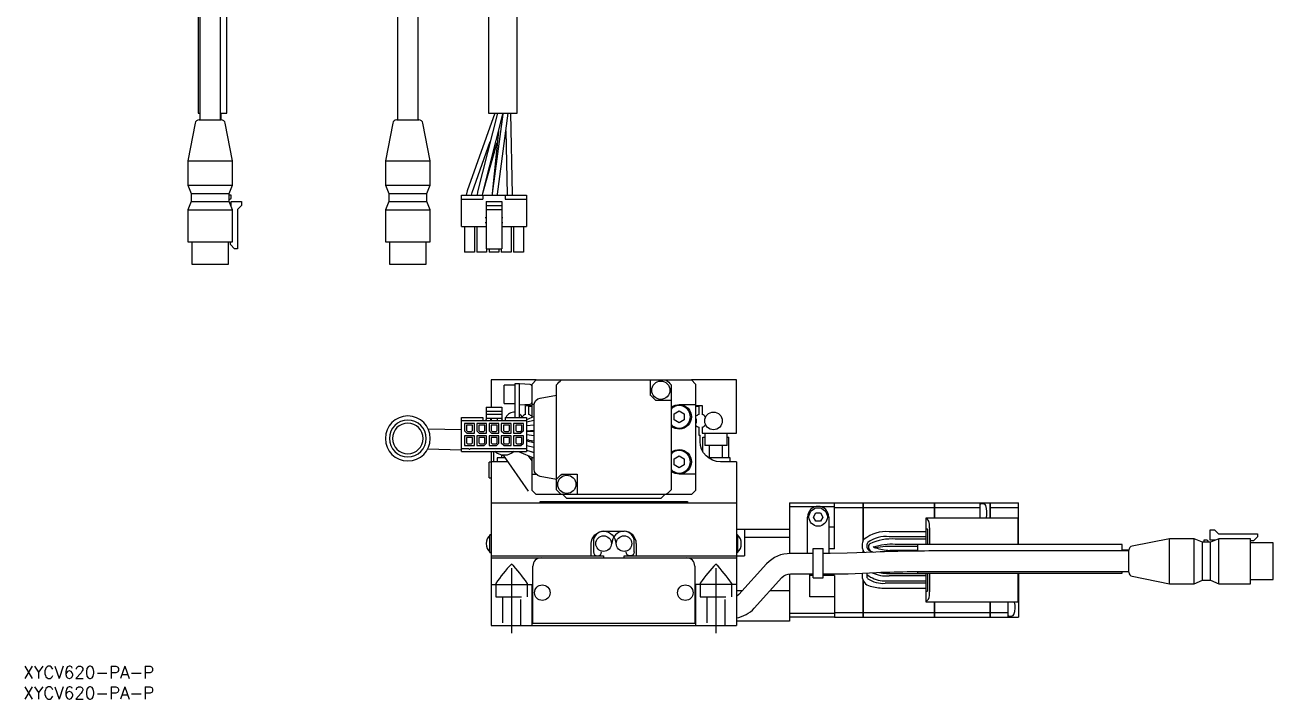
# Model space of a CAD drawing. Extents: x -2 to 636, y -8 to 374.
# Drawn here: x 0.4 to 305.8, y -8 to 156.8 of the extents above; entities that cross this region are included whole.
import ezdxf

# ---------------------------------------------------------------- set-up
doc = ezdxf.new("R2010")
doc.units = 0
doc.header["$LTSCALE"] = 0.5
doc.linetypes.add('CENTER', pattern=[50.8, 31.75, -6.35, 6.35, -6.35])
doc.linetypes.add('DASHED', pattern=[19.05, 12.7, -6.35])
for name, color, linetype in [('MSM_CENTER', 1, 'CENTER'), ('MSM_CONTINUOUS', 7, 'CONTINUOUS'), ('MSM_DASHED', 4, 'DASHED'), ('MSM_PART_NUMBER', 7, 'CONTINUOUS')]:
    doc.layers.add(name, color=color, linetype=linetype)
doc.styles.get("Standard").update_dxf_attribs({"font": 'txt.shx', "height": 3, "bigfont": 'bigfont.shx'})

# ---------------------------------------------------------------- blocks, each defined once
blk = doc.blocks.new('*U2')
at = {"layer": 'MSM_PART_NUMBER'}
blk.add_text('XYCV620-PA-P', height=3, dxfattribs=at).set_placement((0, -3))
blk = doc.blocks.new('*U3')
at = {"layer": 'MSM_PART_NUMBER'}
blk.add_text('XYCV620-PA-P', height=3, dxfattribs=at).set_placement((0, -8))

msp = doc.modelspace()

# ---------------------------------------------------------------- linework, layer by layer
at = {"layer": 'MSM_CENTER'}
for p, q in [((119.46, 24), (119.46, 8)), ((169.46, 24), (169.46, 8))]:
    msp.add_line(p, q, dxfattribs=at)
at = {"layer": 'MSM_CONTINUOUS'}
for p, q in [((42.77, 185.22), (42.77, 135.22)), ((49.77, 135.22), (49.77, 185.22)), ((113.81, 185.22), (113.81, 135.22)), ((120.81, 135.22), (120.81, 185.22)), ((43.2, 178.22), (43.2, 133.62)), ((48.2, 133.62), (48.2, 178.22)), ((91.56, 178.22), (91.56, 133.62)), ((96.56, 133.62), (96.56, 178.22)), ((42.77, 135.22), (43.2, 135.22)), ((48.2, 135.22), (49.77, 135.22)), ((48.41, 133.62), (48.4, 135.22)), ((115.32, 135.22), (108.58, 116.25)), ((115.99, 135.22), (111.13, 115.98)), ((112.39, 115.66), (117.27, 135)), ((113.81, 135.22), (120.81, 135.22)), ((117.27, 135), (114.7, 115.63)), ((115.99, 115.46), (118.61, 135.22)), ((117.27, 135), (117.31, 135.22)), ((119.65, 115.33), (119.26, 135.22)), ((42.01, 132.81), (40.2, 123.62)), ((42.99, 133.62), (48.41, 133.62)), ((51.2, 123.62), (49.39, 132.81)), ((90.36, 132.81), (88.56, 123.62)), ((91.34, 133.62), (96.77, 133.62)), ((99.56, 123.62), (97.75, 132.81)), ((109.81, 115.81), (114.24, 128.29)), ((116.21, 130.8), (114.69, 115.63)), ((118.04, 130.92), (118.35, 115.37)), ((112.42, 115.71), (115.93, 128.03)), ((40.2, 123.62), (51.2, 123.62)), ((40.2, 123.62), (40.2, 117.61)), ((51.2, 117.61), (51.2, 123.62)), ((88.56, 123.62), (99.56, 123.62)), ((88.56, 123.62), (88.56, 117.61)), ((99.56, 117.61), (99.56, 123.62)), ((40.2, 117.61), (51.2, 117.61)), ((40.2, 117.61), (41.05, 115.61)), ((50.35, 115.61), (51.2, 117.61)), ((88.56, 117.61), (99.56, 117.61)), ((88.56, 117.61), (89.41, 115.61)), ((98.71, 115.61), (99.56, 117.61)), ((108.58, 116.26), (108.32, 115.22)), ((108.58, 116.25), (108.32, 115.21)), ((41.05, 113.61), (40.2, 111.61)), ((41.05, 115.61), (50.35, 115.61)), ((41.05, 115.61), (41.05, 113.61)), ((41.05, 113.61), (50.35, 113.61)), ((50.35, 113.61), (50.35, 115.61)), ((50.81, 115.22), (50.35, 115.22)), ((50.35, 114.2), (50.51, 114.2)), ((51.2, 111.61), (50.35, 113.61)), ((50.81, 114.5), (50.81, 115.22)), ((50.85, 112.43), (50.85, 113.67)), ((50.85, 113.67), (53.38, 113.67)), ((53.38, 113.67), (53.38, 112.67)), ((89.41, 113.61), (88.56, 111.61)), ((89.41, 115.61), (98.71, 115.61)), ((89.41, 115.61), (89.41, 113.61)), ((89.41, 113.61), (98.71, 113.61)), ((98.71, 113.61), (98.71, 115.61)), ((99.56, 111.61), (98.71, 113.61)), ((107.21, 115.22), (123.06, 115.22)), ((107.21, 107.57), (107.21, 115.22)), ((107.21, 114.2), (112.41, 114.2)), ((109.64, 115.22), (109.81, 115.82)), ((111.13, 115.98), (110.99, 115.21)), ((112.3, 115.22), (112.39, 115.66)), ((112.31, 115.22), (112.42, 115.71)), ((112.41, 115.22), (112.41, 114.2)), ((113.21, 113.67), (113.21, 112.67)), ((113.21, 113.67), (117.07, 113.67)), ((114.7, 115.63), (114.66, 115.21)), ((114.69, 115.63), (114.66, 115.22)), ((115.97, 115.22), (115.99, 115.46)), ((117.07, 113.67), (117.07, 112.67)), ((117.87, 115.22), (117.87, 114.2)), ((117.87, 114.2), (123.06, 114.2)), ((118.35, 115.37), (118.35, 115.22)), ((119.65, 115.22), (119.65, 115.39)), ((119.66, 115.22), (119.65, 115.33)), ((123.06, 115.22), (123.06, 107.57)), ((40.2, 111.61), (51.2, 111.61)), ((40.2, 111.61), (40.2, 103.82)), ((51.2, 103.82), (51.2, 111.61)), ((53.38, 112.67), (52.36, 111.65)), ((52.36, 111.65), (52.36, 102.11)), ((88.56, 111.61), (99.56, 111.61)), ((88.56, 111.61), (88.56, 103.82)), ((99.56, 103.82), (99.56, 111.61)), ((113.21, 112.67), (113.21, 111.65)), ((113.21, 112.67), (117.07, 112.67)), ((113.21, 111.65), (117.07, 111.65)), ((113.21, 111.65), (113.21, 102.11)), ((117.07, 112.67), (117.07, 111.65)), ((117.07, 111.65), (117.07, 102.11)), ((107.21, 107.57), (113.21, 107.57)), ((107.94, 107.57), (107.94, 101.22)), ((110.34, 107.57), (110.34, 101.22)), ((110.94, 107.57), (110.94, 101.22)), ((113.21, 109.67), (112.96, 109.67)), ((112.96, 108.52), (113.21, 108.52)), ((117.32, 109.67), (117.07, 109.67)), ((117.07, 108.52), (117.32, 108.52)), ((117.07, 107.57), (123.06, 107.57)), ((119.34, 107.57), (119.34, 101.22)), ((119.94, 107.57), (119.94, 101.22)), ((122.34, 107.57), (122.34, 101.22)), ((40.2, 103.82), (51.2, 103.82)), ((41.2, 103.82), (41.2, 98.32)), ((50.2, 98.32), (50.2, 103.82)), ((50.66, 103.11), (50.66, 103.82)), ((51.66, 102.11), (50.66, 103.11)), ((52.36, 102.11), (51.66, 102.11)), ((88.56, 103.82), (99.56, 103.82)), ((89.56, 103.82), (89.56, 98.32)), ((98.56, 98.32), (98.56, 103.82)), ((110.34, 101.22), (107.94, 101.22)), ((113.34, 101.22), (110.94, 101.22)), ((113.21, 102.11), (117.07, 102.11)), ((113.34, 102.11), (113.34, 101.22)), ((113.94, 102.11), (113.94, 101.22)), ((116.34, 101.22), (113.94, 101.22)), ((116.34, 102.11), (116.34, 101.22)), ((116.94, 102.11), (116.94, 101.22)), ((119.34, 101.22), (116.94, 101.22)), ((122.34, 101.22), (119.94, 101.22)), ((41.2, 98.32), (50.2, 98.32)), ((89.56, 98.32), (98.56, 98.32)), ((114.46, 70), (114.46, 63.38)), ((125.46, 70), (114.46, 70)), ((117.66, 64.25), (117.66, 68.75)), ((120.26, 68.75), (117.66, 68.75)), ((120.26, 69.1), (120.26, 60.81)), ((121.36, 69.1), (120.26, 69.1)), ((121.36, 60.81), (121.36, 69.1)), ((124, 68.87), (121.36, 69.1)), ((125.46, 70), (124.46, 69)), ((124.46, 60.89), (124.46, 69)), ((125.46, 70), (131.61, 70)), ((130.46, 43.15), (130.46, 68.85)), ((131.61, 70), (157.3, 70)), ((153.46, 66.25), (153.46, 70)), ((157.3, 70), (163.46, 70)), ((158.46, 68.85), (158.46, 43.16)), ((164.46, 69), (163.46, 70)), ((174.46, 70), (163.46, 70)), ((164.46, 69), (164.46, 43)), ((174.46, 57), (174.46, 70)), ((117.66, 64.25), (120.26, 64.25)), ((121.36, 63.9), (124, 64.13)), ((126.44, 65.59), (130.46, 66.3)), ((158.46, 65), (154.71, 65)), ((113.21, 63.38), (113.21, 60.35)), ((113.21, 63.38), (117.07, 63.38)), ((113.21, 62.36), (117.07, 62.36)), ((113.21, 61.66), (117.07, 61.66)), ((117.07, 63.38), (117.07, 60.35)), ((122.86, 63.8), (124.46, 63.8)), ((122.86, 61.54), (122.86, 63.8)), ((124.96, 61.1), (123.06, 60.3)), ((123.66, 61.54), (123.66, 63.5)), ((124.46, 63.5), (123.66, 63.5)), ((124.96, 64), (124.46, 64)), ((124.96, 48.18), (124.96, 63.82)), ((159.21, 61.72), (160.46, 62.44)), ((159.21, 60.28), (159.21, 61.72)), ((160.46, 64), (164.46, 64)), ((160.46, 62.44), (161.71, 61.72)), ((161.71, 61.72), (161.71, 60.28)), ((164.46, 63.8), (166.06, 63.8)), ((165.26, 63.5), (164.46, 63.5)), ((165.26, 63.5), (165.26, 61.54)), ((166.06, 63.8), (166.06, 61.54)), ((99.02, 58.07), (107.21, 57.86)), ((107.21, 52.53), (107.21, 60.81)), ((107.21, 60.81), (112.41, 60.81)), ((107.21, 60.1), (123.06, 60.1)), ((107.94, 59.37), (107.94, 57.57)), ((110.34, 59.37), (107.94, 59.37)), ((108.45, 58.92), (108.45, 57.67)), ((109.92, 58.92), (108.45, 58.92)), ((109.92, 57.67), (109.92, 58.92)), ((110.34, 56.97), (110.34, 59.37)), ((110.94, 59.37), (110.94, 57.57)), ((113.34, 59.37), (110.94, 59.37)), ((111.45, 58.92), (111.45, 57.67)), ((112.92, 58.92), (111.45, 58.92)), ((112.41, 60.81), (112.41, 60.1)), ((112.92, 57.67), (112.92, 58.92)), ((113.21, 60.66), (117.07, 60.66)), ((113.34, 56.97), (113.34, 59.37)), ((113.94, 59.37), (113.94, 57.57)), ((116.34, 59.37), (113.94, 59.37)), ((114.31, 60.66), (114.31, 60.1)), ((114.45, 58.92), (114.45, 57.67)), ((115.92, 58.92), (114.45, 58.92)), ((114.46, 60.66), (114.46, 60.1)), ((115.92, 57.67), (115.92, 58.92)), ((115.96, 60.66), (115.96, 60.1)), ((116.34, 56.97), (116.34, 59.37)), ((116.94, 59.37), (116.94, 57.57)), ((119.34, 59.37), (116.94, 59.37)), ((117.45, 58.92), (117.45, 57.67)), ((118.92, 58.92), (117.45, 58.92)), ((117.87, 60.81), (117.87, 60.1)), ((117.87, 60.81), (123.06, 60.81)), ((118.92, 57.67), (118.92, 58.92)), ((119.34, 56.97), (119.34, 59.37)), ((119.94, 59.37), (119.94, 56.97)), ((122.34, 59.37), (119.94, 59.37)), ((120.45, 58.92), (120.45, 57.67)), ((121.92, 58.92), (120.45, 58.92)), ((121.92, 57.67), (121.92, 58.92)), ((122.34, 57.57), (122.34, 59.37)), ((123.06, 60.81), (123.06, 52.53)), ((123.06, 59.75), (124.96, 60.17)), ((124.94, 58.94), (123.06, 58.78)), ((160.46, 59.56), (159.21, 60.28)), ((161.71, 60.28), (160.46, 59.56)), ((165.26, 58.46), (165.26, 56.5)), ((166.06, 58.46), (166.06, 57)), ((107.94, 57.57), (108.54, 56.97)), ((107.94, 56.37), (107.94, 53.97)), ((110.34, 56.37), (107.94, 56.37)), ((108.45, 57.67), (108.7, 57.42)), ((108.45, 55.92), (108.45, 54.67)), ((109.92, 55.92), (108.45, 55.92)), ((108.54, 56.97), (110.34, 56.97)), ((108.7, 57.42), (109.67, 57.42)), ((109.67, 57.42), (109.92, 57.67)), ((109.92, 54.67), (109.92, 55.92)), ((110.34, 53.97), (110.34, 56.37)), ((110.94, 57.57), (111.54, 56.97)), ((110.94, 56.37), (110.94, 53.97)), ((113.34, 56.37), (110.94, 56.37)), ((111.45, 57.67), (111.7, 57.42)), ((111.45, 55.92), (111.45, 54.67)), ((112.92, 55.92), (111.45, 55.92)), ((111.54, 56.97), (113.34, 56.97)), ((111.7, 57.42), (112.67, 57.42)), ((112.67, 57.42), (112.92, 57.67)), ((112.92, 54.67), (112.92, 55.92)), ((113.34, 54.57), (113.34, 56.37)), ((113.94, 57.57), (114.54, 56.97)), ((113.94, 56.37), (113.94, 53.97)), ((116.34, 56.37), (113.94, 56.37)), ((114.45, 57.67), (114.7, 57.42)), ((114.45, 55.92), (114.45, 54.67)), ((115.92, 55.92), (114.45, 55.92)), ((114.54, 56.97), (116.34, 56.97)), ((114.7, 57.42), (115.67, 57.42)), ((115.67, 57.42), (115.92, 57.67)), ((115.92, 54.67), (115.92, 55.92)), ((116.34, 54.57), (116.34, 56.37)), ((116.94, 57.57), (117.54, 56.97)), ((116.94, 56.37), (116.94, 54.57)), ((119.34, 56.37), (116.94, 56.37)), ((117.45, 57.67), (117.7, 57.42)), ((117.45, 55.92), (117.45, 54.67)), ((118.92, 55.92), (117.45, 55.92)), ((117.54, 56.97), (119.34, 56.97)), ((117.7, 57.42), (118.67, 57.42)), ((118.67, 57.42), (118.92, 57.67)), ((118.92, 54.67), (118.92, 55.92)), ((119.34, 53.97), (119.34, 56.37)), ((119.94, 56.97), (121.74, 56.97)), ((119.94, 56.37), (119.94, 53.97)), ((122.34, 56.37), (119.94, 56.37)), ((120.45, 57.67), (120.7, 57.42)), ((120.45, 55.92), (120.45, 54.67)), ((121.92, 55.92), (120.45, 55.92)), ((120.7, 57.42), (121.67, 57.42)), ((121.67, 57.42), (121.92, 57.67)), ((122.34, 57.57), (121.74, 56.97)), ((121.92, 54.67), (121.92, 55.92)), ((122.34, 54.57), (122.34, 56.37)), ((123.06, 57.57), (124.96, 57.73)), ((124.96, 57.41), (123.06, 57.37)), ((124.96, 56.34), (123.06, 56.61)), ((123.06, 55.4), (124.96, 55.12)), ((123.7, 55.31), (123.06, 55.25)), ((123.06, 55.11), (124.96, 54.74)), ((123.36, 55.27), (123.36, 55.05)), ((124.46, 57.69), (124.46, 57.4)), ((124.46, 54.84), (124.46, 55.2)), ((165.26, 56.5), (165.56, 56.5)), ((165.56, 55), (165.56, 56.5)), ((166.06, 57), (174.46, 57)), ((166.28, 52.41), (166.28, 56)), ((166.28, 56), (166.71, 56)), ((166.71, 57), (166.71, 54)), ((172.21, 54), (172.21, 57)), ((172.21, 56), (172.63, 56)), ((172.63, 51), (172.63, 56)), ((107.21, 52.85), (98.89, 53.07)), ((107.21, 53.24), (108.99, 53.24)), ((107.21, 52.53), (123.06, 52.53)), ((107.94, 53.97), (110.34, 53.97)), ((108.45, 54.67), (108.7, 54.42)), ((108.7, 54.42), (109.67, 54.42)), ((108.99, 53.14), (108.99, 53.24)), ((109.29, 53.24), (123.06, 53.24)), ((109.29, 53.24), (109.29, 53.14)), ((109.67, 54.42), (109.92, 54.67)), ((110.94, 53.97), (112.74, 53.97)), ((111.45, 54.67), (111.7, 54.42)), ((111.7, 54.42), (112.67, 54.42)), ((112.67, 54.42), (112.92, 54.67)), ((112.74, 53.97), (113.34, 54.57)), ((113.94, 53.97), (115.74, 53.97)), ((114.45, 54.67), (114.7, 54.42)), ((114.56, 50), (114.56, 52.53)), ((114.7, 54.42), (115.67, 54.42)), ((115.06, 52.53), (115.06, 50)), ((115.67, 54.42), (115.92, 54.67)), ((115.74, 53.97), (116.34, 54.57)), ((117.54, 53.97), (116.94, 54.57)), ((117.45, 54.67), (117.7, 54.42)), ((117.54, 53.97), (119.34, 53.97)), ((117.7, 54.42), (118.67, 54.42)), ((118.67, 54.42), (118.92, 54.67)), ((119.94, 53.97), (121.74, 53.97)), ((120.45, 54.67), (120.7, 54.42)), ((120.7, 54.42), (121.67, 54.42)), ((121.11, 52.53), (124.96, 50.9)), ((121.67, 54.42), (121.92, 54.67)), ((121.74, 53.97), (122.34, 54.57)), ((124.98, 53.52), (123.06, 53.89)), ((123.06, 52.88), (124.96, 52.27)), ((124.94, 52.21), (124.32, 52.47)), ((124.46, 52.41), (124.46, 52.43)), ((172.21, 54), (166.71, 54)), ((167.87, 51), (167.87, 54)), ((171.04, 51), (171.04, 54)), ((113.96, 46.1), (113.96, 49.9)), ((114.46, 49.9), (113.96, 49.9)), ((118.36, 50), (114.46, 50)), ((114.46, 50), (114.46, 10)), ((117.85, 51), (115.96, 51)), ((115.96, 51), (115.96, 50)), ((116.96, 51.5), (116.96, 51)), ((117.5, 51.5), (116.96, 51.5)), ((117.43, 51.61), (123.5, 42.78)), ((124.46, 50.21), (123.59, 51.48)), ((124.46, 43), (124.46, 51.11)), ((159.21, 50.72), (160.46, 51.44)), ((159.21, 49.28), (159.21, 50.72)), ((160.46, 48.56), (159.21, 49.28)), ((160.46, 51.44), (161.71, 50.72)), ((161.71, 49.28), (160.46, 48.56)), ((161.71, 50.72), (161.71, 49.28)), ((172.96, 51), (167.56, 51)), ((174.46, 50), (170.56, 50)), ((172.96, 50), (172.96, 51)), ((174.46, 50), (174.46, 10)), ((113.96, 46.1), (114.46, 46.1)), ((124.46, 47), (125.4, 47)), ((130.46, 45.7), (126.44, 46.41)), ((131.71, 47), (135.46, 47)), ((135.46, 47), (135.46, 42)), ((164.46, 47), (160.46, 47)), ((124.46, 43), (125.46, 42)), ((163.46, 42), (164.46, 43)), ((114.46, 40), (174.46, 40)), ((131.61, 42), (125.46, 42)), ((126.46, 40.3), (162.46, 40.3)), ((126.46, 40), (126.46, 40.3)), ((157.3, 42), (131.61, 42)), ((131.96, 42), (132.96, 41)), ((155.96, 41), (132.96, 41)), ((155.96, 41), (156.96, 42)), ((163.46, 42), (157.3, 42)), ((162.46, 40.3), (162.46, 40)), ((187.46, 40), (187.46, 27.56)), ((187.46, 40), (198.46, 40)), ((198.46, 40), (205.45, 40)), ((198.46, 28.76), (198.46, 40)), ((205.45, 30.71), (205.45, 40)), ((205.46, 39.99), (205.45, 39.99)), ((205.46, 40), (222.95, 40)), ((205.46, 40), (205.46, 30.73)), ((222.95, 36.3), (222.95, 40)), ((222.96, 39.99), (222.95, 39.99)), ((222.96, 40), (222.96, 36.3)), ((222.96, 40), (236.56, 40)), ((234.06, 36.3), (234.06, 40)), ((235.04, 39.66), (234.27, 39.73)), ((236.56, 36.3), (236.56, 40)), ((236.56, 39.99), (236.57, 39.99)), ((236.57, 40), (236.57, 36.3)), ((236.57, 40), (243.46, 40)), ((243.46, 29.77), (243.46, 40)), ((193.74, 39), (187.46, 39)), ((193.3, 36.5), (193.88, 37.5)), ((193.88, 37.5), (195.03, 37.5)), ((195.03, 37.5), (195.61, 36.5)), ((198.46, 39), (195.17, 39)), ((198.46, 38.85), (205.45, 38.85)), ((205.46, 38.85), (205.45, 38.85)), ((205.46, 38.85), (222.95, 38.85)), ((222.96, 38.85), (222.95, 38.85)), ((222.96, 38.85), (234.06, 38.85)), ((236.56, 38.85), (236.57, 38.85)), ((236.57, 38.85), (243.46, 38.85)), ((191.86, 27.57), (191.86, 36.5)), ((193.88, 35.5), (193.3, 36.5)), ((195.03, 35.5), (193.88, 35.5)), ((195.61, 36.5), (195.03, 35.5)), ((197.06, 36.5), (197.06, 27.57)), ((198.46, 34), (197.06, 34)), ((220.86, 36.3), (243.36, 36.3)), ((220.86, 29.77), (220.86, 36.3)), ((220.86, 36.19), (221.46, 35.59)), ((220.86, 33.6), (221.24, 33.6)), ((221.24, 33.6), (221.24, 29.77)), ((221.72, 33.82), (221.72, 29.77)), ((243.36, 29.77), (243.36, 36.3)), ((114.16, 27.85), (114.16, 32.15)), ((114.46, 32.15), (114.16, 32.15)), ((141.96, 33), (146.96, 33)), ((174.46, 33.5), (187.46, 33.5)), ((174.75, 32.15), (174.46, 32.15)), ((174.75, 32.15), (174.75, 27.85)), ((176.46, 33.5), (176.46, 27)), ((187.46, 31.5), (176.46, 31.5)), ((220.86, 32.9), (211.86, 32.9)), ((211.86, 31.7), (220.86, 31.7)), ((220.86, 31.1), (213.34, 31.1)), ((280.46, 31.2), (271.26, 29.39)), ((280.46, 20.2), (280.46, 31.2)), ((286.46, 31.2), (280.46, 31.2)), ((286.46, 20.2), (286.46, 31.2)), ((288.46, 30.35), (286.46, 31.2)), ((288.86, 30.81), (288.86, 30.35)), ((289.58, 30.81), (288.86, 30.81)), ((290.41, 30.85), (290.41, 33.38)), ((290.41, 33.38), (291.41, 33.38)), ((291.64, 30.85), (290.41, 30.85)), ((292.46, 31.2), (290.46, 30.35)), ((291.41, 33.38), (292.43, 32.36)), ((292.43, 32.36), (301.97, 32.36)), ((292.46, 20.2), (292.46, 31.2)), ((300.26, 31.2), (292.46, 31.2)), ((300.26, 20.2), (300.26, 31.2)), ((300.97, 30.66), (300.26, 30.66)), ((301.97, 31.66), (300.97, 30.66)), ((301.97, 32.36), (301.97, 31.66)), ((114.16, 27.85), (114.46, 27.85)), ((138.96, 27), (138.96, 30)), ((139.46, 30.5), (139.46, 28)), ((149.46, 28), (149.46, 30.5)), ((149.96, 30), (149.96, 27)), ((174.46, 27.85), (174.75, 27.85)), ((193.21, 27.57), (187.73, 27.57)), ((193.21, 28.84), (195.71, 28.84)), ((193.21, 28.59), (193.21, 28.84)), ((193.21, 21.6), (193.21, 28.59)), ((195.71, 28.59), (195.71, 28.84)), ((195.71, 21.6), (195.71, 28.59)), ((197.36, 27.57), (195.71, 27.57)), ((198.46, 28.76), (197.06, 28.76)), ((201.55, 27.63), (197.36, 27.57)), ((208.53, 27.94), (201.55, 27.63)), ((205.26, 29.95), (205.26, 29)), ((205.45, 27.8), (205.45, 28.35)), ((205.46, 28.32), (205.46, 27.8)), ((206.46, 28.98), (206.46, 29.95)), ((206.78, 28.96), (206.79, 28.92)), ((206.79, 28.92), (206.86, 28.72)), ((207.98, 29.17), (207.92, 29.33)), ((218.86, 29.3), (213.31, 29.3)), ((213.34, 29.9), (220.86, 29.9)), ((213.44, 28.35), (213.39, 28.35)), ((218.86, 28.35), (213.41, 28.35)), ((218.86, 28.17), (218.86, 29.77)), ((268.86, 29.77), (218.86, 29.77)), ((270.46, 28.2), (225.85, 28.2)), ((268.86, 28.2), (268.86, 29.77)), ((270.46, 28.41), (268.86, 28.4)), ((270.46, 22.99), (270.46, 28.41)), ((288.46, 21.05), (288.46, 30.35)), ((290.46, 30.35), (288.46, 30.35)), ((289.88, 30.35), (289.88, 30.51)), ((290.46, 21.05), (290.46, 30.35)), ((305.76, 30.2), (300.26, 30.2)), ((305.76, 21.2), (305.76, 30.2)), ((114.46, 27), (141.96, 27)), ((114.46, 26.5), (174.46, 26.5)), ((124.66, 10.5), (124.66, 24.5)), ((141.96, 27), (141.96, 26.5)), ((146.96, 27), (176.46, 27)), ((146.96, 26.5), (146.96, 27)), ((164.26, 24.5), (164.26, 10.5)), ((181.85, 25.07), (175.09, 17.54)), ((178.82, 14.2), (185.57, 21.73)), ((187.46, 22.56), (187.46, 11)), ((187.73, 22.57), (193.21, 22.57)), ((192.46, 17), (192.46, 22.57)), ((193.21, 22.24), (192.46, 22.24)), ((193.21, 21.6), (195.71, 21.6)), ((195.71, 22.57), (197.36, 22.57)), ((198.46, 22.24), (195.71, 22.24)), ((197.36, 22.57), (201.77, 22.64)), ((198.46, 22.24), (198.46, 12)), ((201.77, 22.64), (208.76, 22.94)), ((205.26, 22.79), (205.26, 21.65)), ((206.46, 21.65), (206.46, 22.84)), ((220.86, 22.1), (211.86, 22.1)), ((212.86, 22.7), (220.86, 22.7)), ((218.86, 22.77), (218.86, 23.17)), ((218.86, 22.77), (268.86, 22.77)), ((220.86, 15.7), (220.86, 22.77)), ((221.24, 22.77), (221.24, 18.4)), ((221.72, 22.77), (221.72, 18.18)), ((225.85, 23.2), (270.46, 23.2)), ((243.36, 15.7), (243.36, 22.77)), ((243.46, 22.77), (243.46, 12)), ((268.86, 22.77), (268.86, 23.2)), ((271.26, 22.01), (280.46, 20.2)), ((114.46, 20), (124.66, 20)), ((115.58, 20.25), (115.56, 20.13)), ((115.56, 20.13), (115.56, 20.12)), ((115.56, 20.12), (115.71, 20)), ((123.2, 20), (123.36, 20.12)), ((123.33, 20.24), (123.29, 20.34)), ((123.36, 20.12), (123.33, 20.24)), ((124.46, 10), (124.46, 20)), ((174.46, 20), (164.26, 20)), ((164.46, 20), (164.46, 10)), ((165.57, 20.22), (165.56, 20.12)), ((165.56, 20.12), (165.71, 20)), ((165.63, 20.35), (165.57, 20.22)), ((173.2, 20), (173.36, 20.12)), ((173.36, 20.12), (173.33, 20.26)), ((174.46, 18.5), (175.95, 18.5)), ((182.67, 18.5), (187.46, 18.5)), ((205.45, 12), (205.45, 21.05)), ((205.46, 21.03), (205.46, 12)), ((220.86, 20.3), (210.86, 20.3)), ((210.86, 19.1), (220.86, 19.1)), ((211.86, 20.9), (220.86, 20.9)), ((220.86, 18.4), (221.24, 18.4)), ((280.46, 20.2), (286.46, 20.2)), ((286.46, 20.2), (288.46, 21.05)), ((288.46, 21.05), (290.46, 21.05)), ((290.46, 21.05), (292.46, 20.2)), ((292.46, 20.2), (300.26, 20.2)), ((300.26, 21.2), (305.76, 21.2)), ((175.09, 17.54), (174.46, 17.06)), ((198.46, 17), (192.46, 17)), ((221.46, 16.41), (220.86, 15.81)), ((243.36, 15.7), (220.86, 15.7)), ((222.95, 12), (222.95, 15.7)), ((222.96, 15.7), (222.96, 12)), ((236.56, 12), (236.56, 15.7)), ((236.57, 15.7), (236.57, 12)), ((240.96, 12), (240.96, 15.7)), ((243.36, 15.75), (243.46, 15.75)), ((187.46, 13), (198.46, 13)), ((198.46, 13.15), (205.45, 13.15)), ((205.46, 13.16), (205.45, 13.16)), ((205.46, 13.15), (222.95, 13.15)), ((222.96, 13.16), (222.95, 13.16)), ((222.96, 13.15), (236.56, 13.15)), ((236.56, 13.16), (236.57, 13.16)), ((236.57, 13.15), (240.96, 13.15)), ((241.16, 12.27), (241.93, 12.34)), ((114.46, 10), (174.46, 10)), ((124.66, 11.5), (124.46, 11.5)), ((164.26, 10.5), (124.66, 10.5)), ((164.46, 11.5), (164.26, 11.5)), ((187.46, 11), (174.46, 11)), ((198.46, 12), (187.46, 12)), ((198.46, 12), (205.45, 12)), ((205.46, 12.01), (205.45, 12.01)), ((205.46, 12), (222.95, 12)), ((222.96, 12.01), (222.95, 12.01)), ((222.96, 12), (236.56, 12)), ((236.56, 12.01), (236.57, 12.01)), ((236.57, 12), (243.46, 12))]:
    msp.add_line(p, q, dxfattribs=at)
for centre, radius in [((155.96, 67.5), 2.23), ((168.86, 60), 2.15), ((132.96, 44.5), 2.23), ((194.46, 36.5), 2.25), ((141.96, 30), 1.9), ((146.96, 30), 1.9), ((126.96, 18), 1.9), ((161.96, 18), 1.9)]:
    msp.add_circle(centre, radius, dxfattribs=at)
at = {"layer": 'MSM_CONTINUOUS', "extrusion": (0, 0, -1)}
for radius in [5.5, 4.5, 3.75]:
    msp.add_circle((-94.06, 55.7), radius, dxfattribs=at)
at = {"layer": 'MSM_CONTINUOUS'}
for centre, radius, start, end in [((42.99, 132.62), 1, 90, 168.8813), ((48.41, 132.62), 1, 11.1187, 90), ((91.34, 132.62), 1, 90, 168.8813), ((96.77, 132.62), 1, 11.1187, 90), ((50.51, 114.5), 0.3, 270, 0), ((123.96, 68.37), 0.5, 0, 85), ((123.96, 64.63), 0.5, 275, 0), ((120.06, 60), 2.15, 84.6624, 157.8199), ((120.06, 60), 2.15, 22.1801, 52.7963), ((123.26, 60), 1.59, 104.594, 143.221), ((123.26, 60), 1.59, 40.8954, 75.406), ((160.46, 61), 2.75, 223.3418, 136.6582), ((165.66, 60), 1.59, 104.594, 139.1046), ((165.66, 60), 1.59, 36.779, 75.406), ((165.66, 60), 1.59, 220.8954, 255.406), ((165.66, 60), 1.59, 284.594, 323.221), ((160.46, 50), 2.75, 223.3418, 136.6582), ((234.26, 39.53), 0.2, 85, 180), ((194.46, 36.5), 2.6, 0, 180), ((235, 39.17), 0.5, 17.6292, 85), ((229.76, 37.5), 6, 348.463, 17.6292), ((217.22, 34.06), 4.51, 356.9565, 19.8759), ((116.26, 30), 3, 134.22, 225.78), ((141.96, 30.5), 2.5, 90, 180), ((146.96, 30), 3, 360, 180), ((146.96, 30.5), 2.5, 360, 90), ((172.66, 30), 3, 314.22, 45.7799), ((206.98, 29.92), 1.72, 139.0024, 178.8954), ((211.1, 24.19), 8.74, 85.0197, 128.3235), ((211.11, 24.01), 7.72, 84.4381, 125.6687), ((212.41, 18.4), 12.73, 85.8454, 114.6186), ((289.58, 30.51), 0.3, 0, 90), ((140.46, 28), 1, 180, 360), ((187.61, 19.67), 7.9, 89.1704, 136.9119), ((207.97, 29.44), 2.75, 189.2724, 216.1549), ((207.07, 29.88), 0.622, 138.9031, 173.0608), ((207.32, 29.19), 0.889, 193.8661, 231.118), ((207.72, 29.21), 0.978, 128.7039, 194.8652), ((211.27, 35.88), 8.65, 238.5524, 247.0999), ((207.98, 29.17), 1.21, 201.8456, 229.7784), ((208.5, 29.83), 0.846, 231.4689, 266.9127), ((212.57, 2.44), 26.87, 88.4238, 98.8516), ((212.67, 42.1), 13.77, 252.1759, 267.1972), ((224.21, -439.31), 467.51, 89.7991, 91.9215), ((212.67, 42.1), 13.77, 272.9984, 272.9996), ((271.46, 28.41), 1, 101.1187, 180), ((143.62, 1.34), 33.82, 135.611, 146.0081), ((89.92, -3.22), 40.85, 35.2261, 43.6915), ((126.66, 24.5), 2, 90, 180), ((162.26, 24.5), 2, 0, 90), ((199.42, -3.58), 41.41, 136.3529, 144.6934), ((142.83, -0.67), 36.98, 34.465, 43.9598), ((207.81, 22.13), 2.6, 190.5511, 265.471), ((210.92, 28.1), 7.25, 231.9863, 263.6299), ((206.96, 21.76), 0.517, 191.8582, 224.7596), ((210.35, 27.14), 6.86, 236.8577, 274.2662), ((211.33, 30.8), 8.72, 245.0761, 273.4586), ((212.02, 33.63), 10.96, 256.5565, 274.385), ((271.46, 22.99), 1, 180, 258.8813), ((210.74, 30.49), 11.39, 254.0263, 270.5737), ((210.98, 29.31), 8.45, 264.0847, 275.9153), ((217.08, 17.96), 4.64, 340.4546, 2.713), ((236.65, 14.5), 6, 342.3708, 11.537), ((173.17, 19.4), 7.67, 279.6237, 317.3301), ((241.15, 12.47), 0.2, 198.1949, 275), ((241.89, 12.83), 0.5, 275, 342.3708)]:
    msp.add_arc(centre, radius, start, end, dxfattribs=at)
at = {"layer": 'MSM_CONTINUOUS', "extrusion": (0, 0, -1)}
for centre, radius, start, end in [((-144.46, 56), 19, 42.5374, 47.4626), ((-144.46, 56), 19, 132.5374, 137.4636), ((-126.76, 63.82), 1.8, 360, 80), ((-167.5, 79.05), 19, 312.3336, 317.6664), ((-160.46, 61), 3, 48.1897, 311.8103), ((-112.96, 60.35), 0.25, 180, 270), ((-117.32, 60.35), 0.25, 270, 360), ((-162.46, 60), 2.15, 158.4711, 201.5289), ((-170.56, 55), 5, 270, 0), ((-109.14, 53.14), 0.15, 180, 360), ((-117.69, 55.1), 3.5, 227.2067, 312.7933), ((-160.46, 50), 3, 48.1897, 311.8103), ((-118.36, 55), 5, 267.9642, 270), ((-126.76, 48.18), 1.8, 280, 360), ((-144.5, 32.95), 19, 42.3336, 47.6664), ((-144.46, 56), 19, 312.5364, 317.4626), ((-144.46, 56), 19, 222.5364, 227.4636), ((-141.96, 30), 3, 0, 180), ((-148.46, 28), 1, 180, 360), ((-212.57, 16.14), 13.78, 70.6907, 93.2092), ((-212.65, 53.62), 25.29, 268.3223, 271.4809), ((-187.64, 19.59), 2.98, 45.8822, 91.5929), ((-224.1, -432.56), 455.77, 88.0704, 90.2196)]:
    msp.add_arc(centre, radius, start, end, dxfattribs=at)
at = {"layer": 'MSM_DASHED'}
for p, q in [((115.56, 20.12), (115.56, 17)), ((123.36, 17), (123.36, 20.12)), ((165.56, 20.12), (165.56, 17)), ((173.36, 17), (173.36, 20.12)), ((115.56, 17), (123.36, 17)), ((117.21, 17), (117.21, 10)), ((121.71, 10), (121.71, 17)), ((165.56, 17), (173.36, 17)), ((167.21, 17), (167.21, 10)), ((171.71, 10), (171.71, 17))]:
    msp.add_line(p, q, dxfattribs=at)

# ---------------------------------------------------------------- block references
at = {"layer": 'MSM_CONTINUOUS'}
for name in ['*U2', '*U3']:
    msp.add_blockref(name, (0, 0), dxfattribs=at)

doc.saveas('drawing.dxf')
